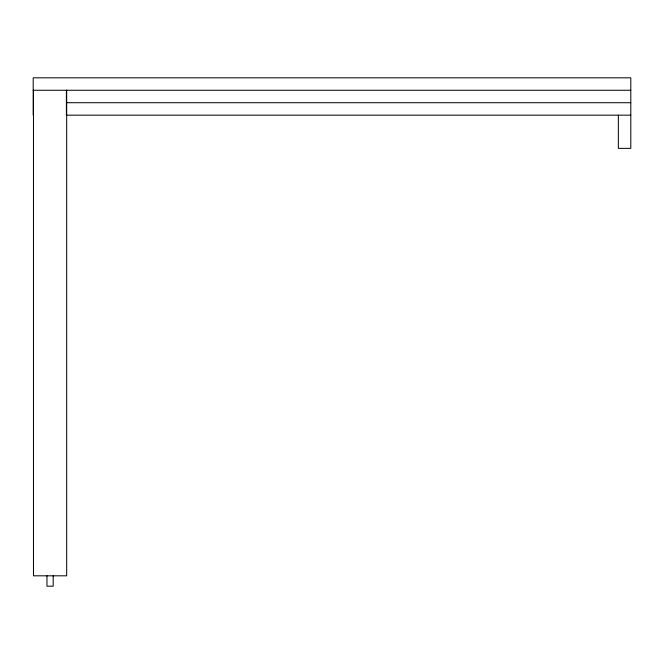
<?xml version="1.0" encoding="UTF-8"?>
<svg xmlns="http://www.w3.org/2000/svg" width="664" height="664" viewBox="0 0 664 664"><rect width="100%" height="100%" fill="white"/><g stroke="black" fill="none" stroke-linecap="round" stroke-linejoin="round"><path stroke-width="1" d="M33.2 90.262L630.8 90.262M66.4 102.712L630.8 102.712M630.8 115.162L66.4 115.162L66.4 90.262M618.35 115.162L618.35 148.362L630.8 148.362L630.8 77.812L33.2 77.812L33.2 115.162M66.674 90.262L66.674 575.812L33.474 575.812L33.474 90.262M53.186 575.812L53.186 586.188L46.961 586.188L46.961 575.812"/></g></svg>
